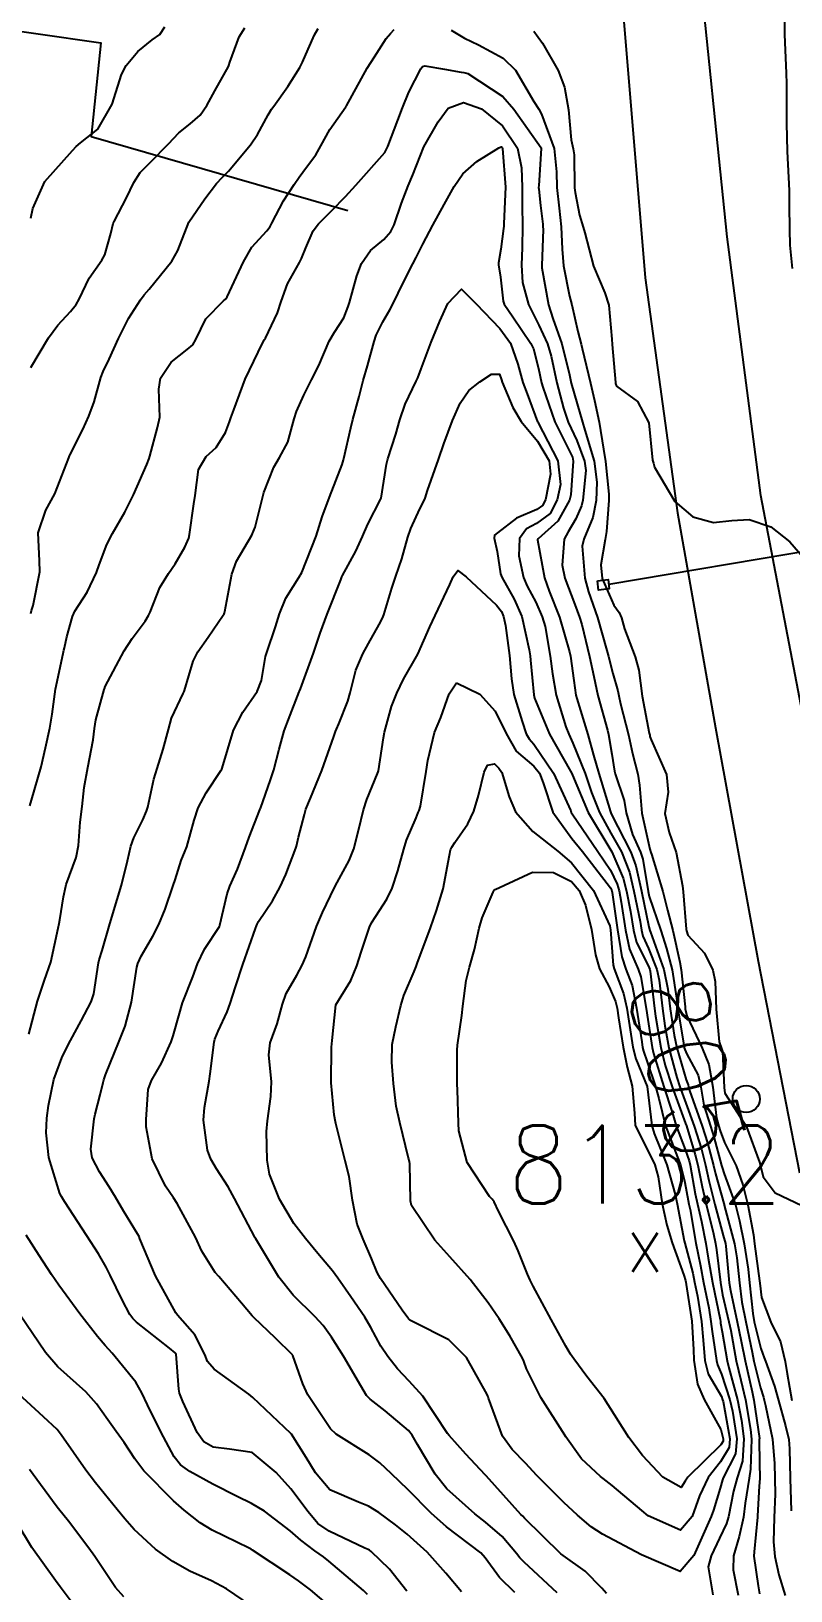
# Model space of a CAD drawing. Header units: metres. Extents: x 307586 to 320046, y 7427249 to 7434250.
# Drawn here: x 319221.8 to 319260.7, y 7428368.8 to 7428448.7 of the extents above; entities that cross this region are included whole.
import ezdxf
from ezdxf.enums import TextEntityAlignment as Align

# ---------------------------------------------------------------- set-up
doc = ezdxf.new("R2010")
doc.units = ezdxf.units.M
doc.header["$MEASUREMENT"] = 0
for name, color, linetype in [('Cotas', 45, 'Continuous'), ('Curvas de Nivel 1m', 11, 'Continuous'), ('Curvas de Nivel 5m', 15, 'Continuous'), ('Divisa', 42, 'FENCELINE2'), ('Linha Férrea', 20, 'Continuous'), ('Pontos Cotados', 45, 'Continuous'), ('Portico', 45, 'Continuous'), ('Postes', 20, 'Continuous')]:
    doc.layers.add(name, color=color, linetype=linetype)
doc.styles.add('Style-STANDARD', font='STANDARD.shx')
doc.linetypes.add('FENCELINE2', pattern='A,0.25,-0.1,[132,ltypeshp.shx,S=0.1,R=0,X=-0.1,Y=0],-0.1,1', length=1.45)

# ---------------------------------------------------------------- blocks, each defined once
blk = doc.blocks.new('ELVTXT_191')
at = {"layer": 'Pontos Cotados', "linetype": 'Continuous', "style": 'Style-STANDARD'}
for s, height, p in [('813.2', 4, (0, 4)), ('x', 3, (0, 0))]:
    blk.add_text(s, height=height, dxfattribs=at).set_placement(p, align=Align.MIDDLE_CENTER)

msp = doc.modelspace()

# ---------------------------------------------------------------- linework, layer by layer
at = {"layer": 'Curvas de Nivel 1m', "flags": 128}
for points, elevation in [([(319260.805, 7428436.58), (319260.671, 7428437.772), (319260.658, 7428438.582), (319260.647, 7428439.821), (319260.64, 7428440.583), (319260.583, 7428441.913), (319260.541, 7428442.584), (319260.498, 7428444.023), (319260.498, 7428444.584), (319260.499, 7428446.043), (319260.486, 7428446.585), (319260.415, 7428448.157), (319260.408, 7428448.586), (319260.412, 7428450.182)], 801), ([(319221.726, 7428409.047), (319221.802, 7428409.332), (319222.309, 7428411.038), (319222.528, 7428412.02), (319222.749, 7428413.032), (319222.86, 7428413.734), (319223.038, 7428415.028), (319223.433, 7428416.854), (319223.467, 7428417.022), (319223.489, 7428417.138), (319223.613, 7428417.704), (319223.905, 7428418.741), (319224.033, 7428419.016), (319224.651, 7428420.002), (319225.143, 7428421.005), (319225.273, 7428421.388), (319225.667, 7428422.431), (319225.963, 7428422.996), (319226.59, 7428424.086), (319227.04, 7428424.98), (319227.719, 7428426.53), (319227.837, 7428426.853), (319227.865, 7428426.969), (319228.27, 7428428.44), (319228.375, 7428428.964), (319228.329, 7428430.402), (319228.411, 7428430.964), (319228.965, 7428431.774), (319229.788, 7428432.428), (319230.066, 7428432.672), (319230.23, 7428432.946), (319230.74, 7428434.009), (319231.641, 7428434.932), (319231.742, 7428435.013), (319231.825, 7428435.124), (319232.662, 7428436.918), (319233.089, 7428437.676), (319233.867, 7428438.52), (319234.034, 7428438.735), (319234.116, 7428438.898), (319234.721, 7428440.055), (319235.259, 7428440.886), (319235.513, 7428441.268), (319235.902, 7428441.77), (319236.377, 7428442.406), (319236.629, 7428442.873), (319237.086, 7428443.708), (319237.909, 7428444.86), (319237.921, 7428444.882), (319237.944, 7428444.926), (319239.001, 7428446.844), (319239.375, 7428447.436), (319239.986, 7428448.377), (319240.194, 7428448.623), (319240.38, 7428448.826)], 802), ([(319221.77, 7428439.155), (319221.879, 7428439.664), (319222.494, 7428441.041), (319223.909, 7428442.632), (319224.096, 7428442.833), (319224.325, 7428443.016), (319225.201, 7428443.73), (319225.943, 7428445), (319226.425, 7428446.529), (319226.653, 7428446.993), (319227.252, 7428447.709), (319227.983, 7428448.292), (319228.385, 7428448.575), (319228.639, 7428448.97)], 799), ([(319221.778, 7428418.9), (319221.81, 7428419.047), (319221.893, 7428419.304), (319222.232, 7428421.041), (319222.222, 7428421.605), (319222.151, 7428423.043), (319222.536, 7428424.191), (319223.003, 7428425.03), (319223.722, 7428426.881), (319223.758, 7428426.984), (319223.771, 7428427.02), (319224.433, 7428428.323), (319224.741, 7428429.01), (319225.02, 7428429.748), (319225.366, 7428431.004), (319225.473, 7428431.306), (319225.782, 7428431.931), (319226.271, 7428432.993), (319226.783, 7428434.011), (319227.387, 7428434.984), (319227.575, 7428435.233), (319227.828, 7428435.521), (319229.003, 7428436.963), (319229.299, 7428437.511), (319229.873, 7428438.95), (319230.679, 7428440.148), (319231.281, 7428440.936), (319231.58, 7428441.25), (319231.899, 7428441.571), (319233.035, 7428442.913), (319233.385, 7428443.444), (319233.936, 7428444.464), (319234.098, 7428444.741), (319234.217, 7428444.897), (319234.942, 7428445.901), (319235.549, 7428446.884), (319235.691, 7428447.159), (319235.977, 7428447.83), (319236.309, 7428448.556), (319236.498, 7428448.875)], 801), ([(319243.306, 7428448.79), (319243.987, 7428448.383), (319244.705, 7428448.05), (319245.972, 7428447.361), (319246.612, 7428446.754), (319247.545, 7428445.146), (319247.794, 7428444.741), (319247.939, 7428444.486), (319248.582, 7428442.73), (319248.711, 7428441.538), (319248.726, 7428440.728), (319248.834, 7428439.672), (319248.938, 7428438.719), (319248.995, 7428437.579), (319249.061, 7428436.718), (319249.379, 7428435.163), (319249.487, 7428434.713), (319249.803, 7428433.355), (319249.968, 7428432.708), (319250.023, 7428432.476), (319250.439, 7428430.703), (319250.655, 7428429.81), (319250.892, 7428428.699), (319251.108, 7428427.32), (319251.211, 7428426.695), (319251.387, 7428425.013), (319251.388, 7428424.693), (319251.267, 7428423.106), (319251.194, 7428422.695), (319250.969, 7428421.387), (319251.049, 7428420.696), (319251.639, 7428419.324), (319251.908, 7428418.958), (319252.04, 7428418.684), (319252.192, 7428418.114), (319252.743, 7428416.673), (319252.916, 7428415.99), (319253.098, 7428414.667), (319253.455, 7428412.761), (319253.479, 7428412.661), (319253.493, 7428412.601), (319253.551, 7428412.423), (319254.34, 7428410.652), (319254.435, 7428409.739), (319254.252, 7428408.653), (319254.47, 7428407.679), (319254.837, 7428406.646), (319255.158, 7428404.951), (319255.188, 7428404.643), (319255.353, 7428402.721), (319255.369, 7428402.641), (319255.431, 7428402.42), (319256.281, 7428401.487), (319256.721, 7428400.62), (319256.831, 7428400.042), (319256.887, 7428398.618), (319257.031, 7428396.952), (319257.165, 7428396.613), (319257.205, 7428396.456), (319257.298, 7428394.611), (319257.338, 7428394.314), (319258.438, 7428392.599), (319259.108, 7428390.779), (319259.151, 7428390.591), (319259.287, 7428390.024), (319259.907, 7428389.208), (319261.273, 7428388.56)], 802), ([(319247.55, 7428448.744), (319247.984, 7428448.125), (319248.788, 7428446.728), (319249.111, 7428445.88), (319249.318, 7428444.719), (319249.464, 7428443.173), (319249.563, 7428442.715), (319249.605, 7428442.41), (319249.635, 7428440.714), (319249.655, 7428440.477), (319249.879, 7428439.317), (319250.067, 7428438.708), (319250.16, 7428438.415), (319250.598, 7428436.702), (319251.186, 7428435.34), (319251.395, 7428434.694), (319251.535, 7428432.955), (319251.555, 7428432.692), (319251.725, 7428430.738), (319251.733, 7428430.69), (319251.771, 7428430.543), (319252.861, 7428429.771), (319253.43, 7428428.665), (319253.627, 7428426.759), (319253.651, 7428426.661), (319253.667, 7428426.605), (319253.72, 7428426.398), (319254.764, 7428424.649), (319255.691, 7428423.86), (319256.743, 7428423.569), (319257.689, 7428423.662), (319258.576, 7428423.719), (319259.691, 7428423.35), (319260.656, 7428422.58), (319261.666, 7428421.412)], 801), ([(319221.672, 7428397.35), (319222.108, 7428399.039), (319222.48, 7428400.114), (319222.799, 7428401.029), (319223.178, 7428402.772), (319223.228, 7428403.023), (319223.262, 7428403.196), (319223.453, 7428404.375), (319223.559, 7428404.922), (319223.587, 7428405.019), (319224.098, 7428406.393), (319224.213, 7428407.013), (319224.299, 7428408.214), (319224.395, 7428409.011), (319224.503, 7428409.991), (319224.699, 7428411.008), (319224.966, 7428412.425), (319225.03, 7428413.005), (319225.107, 7428413.458), (319225.528, 7428415.001), (319225.54, 7428415.044), (319225.584, 7428415.152), (319226.55, 7428416.986), (319226.967, 7428417.625), (319227.626, 7428418.515), (319227.803, 7428418.795), (319227.881, 7428418.968), (319228.382, 7428420.227), (319228.823, 7428420.958), (319229.168, 7428421.445), (319229.666, 7428422.294), (319229.861, 7428422.758), (319229.904, 7428422.948), (319230.124, 7428424.518), (319230.191, 7428424.945), (319230.371, 7428426.289), (319230.76, 7428426.94), (319231.263, 7428427.402), (319231.742, 7428428.183), (319231.953, 7428428.724), (319232.026, 7428428.926), (319232.173, 7428429.339), (319232.756, 7428430.915), (319233.65, 7428432.761), (319233.729, 7428432.901), (319233.752, 7428432.942), (319233.795, 7428433.013), (319234.403, 7428434.305), (319234.604, 7428434.892), (319234.921, 7428435.801), (319235.533, 7428436.883), (319235.64, 7428437.088), (319235.854, 7428437.635), (319236.236, 7428438.506), (319236.507, 7428438.874), (319237.189, 7428439.557), (319237.887, 7428440.271), (319238.428, 7428440.852), (319239.91, 7428442.534), (319240.018, 7428442.723), (319240.061, 7428442.829), (319240.573, 7428444.184), (319240.816, 7428444.821), (319241.145, 7428445.624), (319241.758, 7428446.812), (319241.847, 7428446.928), (319241.965, 7428446.968), (319242.969, 7428446.795), (319243.825, 7428446.645), (319243.961, 7428446.632), (319244.166, 7428446.573), (319245.949, 7428445.39), (319246.526, 7428444.754), (319247.913, 7428442.771), (319247.921, 7428442.74), (319247.91, 7428442.453), (319247.795, 7428440.84), (319247.791, 7428440.741), (319247.798, 7428440.647), (319247.884, 7428439.813), (319247.998, 7428438.852), (319248.011, 7428438.729), (319248.014, 7428438.585), (319247.947, 7428436.729), (319247.95, 7428436.621), (319248.298, 7428434.725), (319248.521, 7428434.014), (319248.981, 7428432.718), (319249.366, 7428431.125), (319249.456, 7428430.713), (319249.762, 7428429.638), (319250.03, 7428428.707), (319250.154, 7428428.299), (319250.636, 7428426.701), (319250.774, 7428425.638), (319250.73, 7428424.7), (319250.57, 7428423.821), (319250.111, 7428422.706), (319250.026, 7428422.35), (319250.152, 7428420.705), (319250.34, 7428420.009), (319250.806, 7428418.698), (319251.291, 7428417.01), (319251.369, 7428416.692), (319251.594, 7428415.828), (319251.845, 7428414.946), (319251.897, 7428414.685), (319251.986, 7428414.275), (319252.396, 7428412.677), (319252.603, 7428411.734), (319252.872, 7428410.67), (319252.96, 7428410.102), (319253.083, 7428408.666), (319253.485, 7428406.824), (319253.543, 7428406.659), (319253.575, 7428406.566), (319254.158, 7428404.653), (319254.4, 7428403.7), (319254.664, 7428402.648), (319255.022, 7428401.039), (319255.09, 7428400.643), (319255.291, 7428398.744), (319255.299, 7428398.641), (319255.387, 7428398.278), (319256.177, 7428396.628), (319256.518, 7428395.786), (319256.707, 7428394.62), (319256.898, 7428393.038), (319257.015, 7428392.614), (319257.086, 7428392.389), (319257.305, 7428391.796), (319257.913, 7428390.604), (319258.253, 7428389.63), (319258.515, 7428388.598), (319258.791, 7428387.053), (319258.856, 7428386.594), (319259.111, 7428384.704), (319259.123, 7428384.591), (319259.212, 7428383.853), (319259.687, 7428382.583), (319260.18, 7428381.573), (319260.426, 7428380.571), (319260.525, 7428379.928), (319260.77, 7428378.566)], 803), ([(319241.033, 7428368.8), (319240.155, 7428369.924), (319239.205, 7428370.828), (319239.119, 7428370.894), (319239.054, 7428370.931), (319238.892, 7428370.995), (319237.063, 7428371.869), (319236.482, 7428372.274), (319235.99, 7428372.866), (319235.09, 7428374.04), (319234.334, 7428374.888), (319233.113, 7428375.901), (319231.95, 7428376.076), (319231.115, 7428376.178), (319230.639, 7428376.448), (319230.286, 7428376.933), (319229.566, 7428378.525), (319229.39, 7428378.946), (319229.35, 7428379.142), (319229.211, 7428380.949), (319229.203, 7428380.979), (319229.173, 7428381.008), (319228.873, 7428381.256), (319227.189, 7428382.591), (319226.992, 7428382.774), (319226.847, 7428382.975), (319226.458, 7428383.727), (319225.843, 7428384.991), (319225.633, 7428385.4), (319225.234, 7428386.093), (319224.648, 7428387.006), (319223.504, 7428388.774), (319223.35, 7428389.019), (319223.265, 7428389.184), (319222.688, 7428391.029), (319222.564, 7428392.289), (319222.599, 7428393.031), (319222.669, 7428393.683), (319222.944, 7428395.026), (319223.354, 7428396.133), (319223.648, 7428396.729), (319223.797, 7428397.016), (319224.356, 7428398.033), (319224.869, 7428399.005), (319224.996, 7428399.405), (319225.233, 7428401.002), (319225.265, 7428401.151), (319225.419, 7428401.626), (319225.828, 7428402.994), (319226.194, 7428404.246), (319226.419, 7428404.986), (319226.728, 7428406.234), (319226.904, 7428406.979), (319227.056, 7428407.41), (319227.503, 7428408.326), (319227.704, 7428408.774), (319227.761, 7428408.968), (319228.081, 7428410.411), (319228.237, 7428410.963), (319228.559, 7428411.944), (319228.831, 7428412.957), (319228.987, 7428413.53), (319229.581, 7428414.809), (319229.632, 7428414.9), (319229.653, 7428414.949), (319230.091, 7428416.453), (319230.33, 7428416.943), (319230.856, 7428417.696), (319231.631, 7428418.814), (319231.675, 7428418.887), (319231.691, 7428418.929), (319231.717, 7428419.012), (319232.063, 7428420.924), (319232.317, 7428421.578), (319233.088, 7428422.909), (319233.266, 7428423.319), (319233.651, 7428424.901), (319233.705, 7428425.105), (319234.217, 7428426.396), (319234.512, 7428426.892), (319234.938, 7428427.685), (319235.264, 7428428.885), (319235.38, 7428429.261), (319235.765, 7428430.091), (319236.158, 7428430.874), (319236.526, 7428431.615), (319237.055, 7428432.861), (319237.337, 7428433.32), (319237.811, 7428434.057), (319238.037, 7428434.631), (319238.096, 7428434.847), (319238.468, 7428436.212), (319238.718, 7428436.841), (319239.183, 7428437.51), (319239.862, 7428438.073), (319240.223, 7428438.472), (319240.39, 7428438.825), (319240.767, 7428439.938), (319241.108, 7428440.818), (319241.337, 7428441.377), (319241.913, 7428442.81), (319242.637, 7428444.095), (319243.157, 7428444.792), (319243.946, 7428445.089), (319244.87, 7428444.771), (319245.93, 7428443.895), (319246.699, 7428442.752), (319246.916, 7428441.736), (319246.94, 7428440.75), (319246.95, 7428439.816), (319246.968, 7428438.744), (319246.946, 7428437.655), (319246.906, 7428436.744), (319246.962, 7428435.871), (319247.269, 7428434.738), (319247.807, 7428433.679), (319248.25, 7428432.725), (319248.425, 7428432.085), (319248.716, 7428430.721), (319249.057, 7428429.42), (319249.308, 7428428.714), (319249.739, 7428427.771), (319250.14, 7428426.706), (319250.2, 7428426.223), (319250.046, 7428424.707), (319249.982, 7428424.424), (319249.689, 7428423.756), (319249.301, 7428423.091), (319249.105, 7428422.716), (319248.993, 7428421.383), (319249.138, 7428420.715), (319249.639, 7428419.367), (319249.884, 7428418.707), (319249.996, 7428418.338), (319250.399, 7428416.702), (319250.621, 7428415.671), (319250.831, 7428414.698), (319251.319, 7428412.93), (319251.377, 7428412.692), (319251.543, 7428411.689), (319251.675, 7428410.828), (319251.716, 7428410.687), (319252.164, 7428409.325), (319252.282, 7428408.678), (319252.592, 7428407.578), (319253.016, 7428406.667), (319253.128, 7428406.314), (319253.401, 7428404.661), (319253.459, 7428404.394), (319254.051, 7428402.654), (319254.333, 7428401.741), (319254.625, 7428400.648), (319254.85, 7428399.194), (319254.916, 7428398.645), (319255.221, 7428396.786), (319255.251, 7428396.641), (319255.36, 7428396.353), (319255.955, 7428395.237), (319256.092, 7428394.629), (319256.25, 7428393.705), (319256.594, 7428392.621), (319256.765, 7428392.075), (319257.159, 7428390.612), (319257.186, 7428390.506), (319257.289, 7428390.188), (319257.873, 7428388.604), (319258.084, 7428387.778), (319258.327, 7428386.599), (319258.531, 7428385.296), (319258.597, 7428384.596), (319258.76, 7428383.034), (319258.833, 7428382.594), (319259.179, 7428381.229), (319259.344, 7428380.756), (319259.42, 7428380.586), (319259.881, 7428379.3), (319260.075, 7428378.576), (319260.434, 7428377.27), (319260.602, 7428376.568), (319260.64, 7428376.089), (319260.671, 7428374.566), (319260.729, 7428372.915)], 804), ([(319246.567, 7428368.737), (319245.782, 7428369.491), (319245.05, 7428370.507), (319244.821, 7428370.762), (319243.066, 7428372.088), (319242.286, 7428372.788), (319241.091, 7428374.015), (319240.258, 7428374.813), (319239.653, 7428375.367), (319239.112, 7428375.788), (319237.414, 7428376.847), (319237.127, 7428377.118), (319235.969, 7428378.868), (319235.707, 7428379.42), (319235.2, 7428380.88), (319235.188, 7428380.895), (319235.173, 7428380.915), (319234.307, 7428381.764), (319233.192, 7428382.821), (319233.109, 7428382.901), (319232.558, 7428383.551), (319231.403, 7428384.918), (319231.225, 7428385.129), (319230.531, 7428386.226), (319230.203, 7428386.936), (319229.269, 7428388.661), (319229.083, 7428388.952), (319228.68, 7428389.554), (319227.996, 7428390.963), (319227.689, 7428392.586), (319227.682, 7428392.966), (319227.791, 7428394.51), (319227.949, 7428394.964), (319228.462, 7428395.849), (319228.958, 7428396.954), (319229.063, 7428397.257), (319229.385, 7428398.401), (319229.503, 7428398.837), (319229.536, 7428398.949), (319230.068, 7428400.281), (319230.317, 7428400.941), (319230.664, 7428401.694), (319231.432, 7428402.859), (319231.461, 7428402.93), (319231.84, 7428404.541), (319231.972, 7428404.922), (319232.357, 7428405.802), (319232.776, 7428406.911), (319232.959, 7428407.44), (319233.512, 7428408.832), (319233.53, 7428408.883), (319233.537, 7428408.9), (319234.053, 7428410.369), (319234.222, 7428410.893), (319234.491, 7428411.943), (319234.751, 7428412.888), (319234.973, 7428413.475), (319235.519, 7428414.881), (319235.535, 7428414.929), (319235.585, 7428415.048), (319236.26, 7428416.87), (319236.597, 7428417.887), (319236.955, 7428418.86), (319237.651, 7428420.634), (319237.713, 7428420.788), (319237.74, 7428420.849), (319238.419, 7428422.089), (319238.764, 7428422.839), (319239.047, 7428423.472), (319239.702, 7428424.775), (319239.718, 7428424.815), (319239.999, 7428426.549), (319240.069, 7428426.827), (319240.472, 7428428.093), (319240.685, 7428428.821), (319240.958, 7428429.621), (319241.523, 7428430.813), (319241.605, 7428430.982), (319241.779, 7428431.439), (319242.287, 7428432.803), (319242.724, 7428433.882), (319243.138, 7428434.79), (319243.83, 7428435.515), (319244.597, 7428434.772), (319245.804, 7428433.507), (319246.343, 7428432.752), (319246.716, 7428431.68), (319246.986, 7428430.742), (319247.194, 7428430.165), (319247.739, 7428428.73), (319247.753, 7428428.707), (319248.774, 7428426.719), (319248.913, 7428425.516), (319248.745, 7428424.72), (319248.385, 7428424.03), (319247.685, 7428423.509), (319247.173, 7428423.245), (319246.808, 7428422.743), (319246.776, 7428421.855), (319247.022, 7428420.739), (319247.209, 7428420.297), (319247.64, 7428419.484), (319247.974, 7428418.727), (319248.12, 7428418.231), (319248.38, 7428416.722), (319248.498, 7428415.817), (319248.693, 7428414.719), (319249.178, 7428413.094), (319249.342, 7428412.712), (319249.548, 7428412.261), (319250.178, 7428410.704), (319250.494, 7428409.73), (319250.913, 7428408.696), (319251.497, 7428407.643), (319252.027, 7428406.682), (319252.441, 7428405.643), (319252.675, 7428404.672), (319252.984, 7428403.122), (319253.06, 7428402.666), (319253.133, 7428402.367), (319253.424, 7428401.725), (319253.846, 7428400.656), (319253.959, 7428400.103), (319254.129, 7428398.653), (319254.254, 7428397.777), (319254.465, 7428396.649), (319254.869, 7428395.124), (319255.028, 7428394.643), (319255.331, 7428393.814), (319255.761, 7428392.633), (319256.132, 7428391.458), (319256.341, 7428390.624), (319256.514, 7428389.85), (319256.825, 7428388.617), (319257.249, 7428387.028), (319257.357, 7428386.609), (319257.379, 7428386.472), (319257.554, 7428384.607), (319257.615, 7428384.208), (319257.969, 7428382.602), (319258.175, 7428381.608), (319258.373, 7428380.598), (319258.732, 7428379.019), (319258.819, 7428378.593), (319259.098, 7428376.616), (319259.097, 7428376.59), (319259.11, 7428375.341), (319259.12, 7428374.607), (319259.121, 7428374.59), (319259.12, 7428374.572), (319259.097, 7428374.173), (319259.005, 7428372.659), (319259.003, 7428372.591), (319258.828, 7428370.82), (319258.824, 7428370.592), (319259.038, 7428369.066), (319259.113, 7428368.668)], 806), ([(319248.74, 7428368.713), (319247.048, 7428370.287), (319246.83, 7428370.513), (319246.651, 7428370.736), (319245.923, 7428371.608), (319245.069, 7428372.336), (319244.515, 7428372.766), (319243.092, 7428374.043), (319242.485, 7428374.786), (319241.591, 7428376.322), (319241.317, 7428376.798), (319241.126, 7428377.032), (319239.923, 7428378.037), (319239.15, 7428378.644), (319238.975, 7428378.832), (319238.679, 7428379.314), (319237.784, 7428380.844), (319237.183, 7428381.819), (319236.753, 7428382.421), (319236.333, 7428382.863), (319235.209, 7428383.97), (319234.479, 7428384.887), (319233.292, 7428386.849), (319233.266, 7428386.9), (319233.243, 7428386.937), (319232.199, 7428388.916), (319231.882, 7428389.524), (319231.288, 7428390.449), (319230.992, 7428390.933), (319230.825, 7428391.407), (319230.621, 7428392.937), (319230.671, 7428393.589), (319230.91, 7428394.934), (319230.966, 7428395.315), (319231.165, 7428396.932), (319231.202, 7428397.095), (319231.372, 7428397.505), (319231.824, 7428398.485), (319231.993, 7428398.921), (319232.262, 7428399.777), (319232.641, 7428400.912), (319233.283, 7428402.754), (319233.333, 7428402.901), (319233.362, 7428402.973), (319233.436, 7428403.114), (319234.162, 7428404.184), (319234.551, 7428404.889), (319234.834, 7428405.521), (319235.355, 7428406.881), (319235.384, 7428406.982), (319235.491, 7428407.445), (319235.788, 7428408.597), (319235.868, 7428408.875), (319236.093, 7428409.446), (319236.678, 7428410.863), (319237.303, 7428412.606), (319237.388, 7428412.852), (319237.435, 7428412.971), (319237.559, 7428413.253), (319238.01, 7428414.412), (319238.135, 7428414.844), (319238.432, 7428416.004), (319238.779, 7428416.838), (319239.076, 7428417.37), (319239.626, 7428418.345), (319239.796, 7428418.663), (319239.863, 7428418.828), (319240.266, 7428420.205), (319240.476, 7428420.822), (319240.785, 7428421.696), (319241.093, 7428422.816), (319241.242, 7428423.252), (319241.695, 7428424.258), (319241.889, 7428424.618), (319241.973, 7428424.806), (319242.099, 7428425.197), (319242.653, 7428426.796), (319242.927, 7428427.6), (319243.379, 7428428.786), (319243.762, 7428429.68), (319244.215, 7428430.329), (319244.771, 7428430.77), (319245.376, 7428431.165), (319245.777, 7428431.16), (319245.891, 7428430.876), (319245.924, 7428430.758), (319246.462, 7428429.451), (319246.89, 7428428.743), (319247.738, 7428427.729), (319248.327, 7428426.724), (319248.397, 7428426.042), (319248.144, 7428424.726), (319247.996, 7428424.429), (319247.695, 7428424.229), (319246.65, 7428423.784), (319245.677, 7428423.043), (319245.527, 7428422.91), (319245.515, 7428422.762), (319245.666, 7428422.073), (319245.835, 7428420.937), (319245.896, 7428420.756), (319246.538, 7428419.643), (319246.924, 7428418.741), (319247.308, 7428417.034), (319247.35, 7428416.734), (319247.37, 7428416.503), (319247.541, 7428414.731), (319247.58, 7428414.559), (319248.355, 7428412.722), (319249.43, 7428410.815), (319249.493, 7428410.71), (319249.532, 7428410.624), (319250.33, 7428408.702), (319251.484, 7428406.776), (319251.535, 7428406.689), (319252.12, 7428405.331), (319252.295, 7428404.678), (319252.497, 7428403.624), (319252.65, 7428402.672), (319252.8, 7428402.043), (319253.415, 7428400.82), (319253.485, 7428400.659), (319253.503, 7428400.569), (319253.726, 7428398.657), (319253.776, 7428398.267), (319254.044, 7428396.653), (319254.268, 7428395.737), (319254.627, 7428394.647), (319255.315, 7428392.771), (319255.362, 7428392.639), (319255.817, 7428391.151), (319255.944, 7428390.63), (319256.167, 7428389.512), (319256.38, 7428388.623), (319256.754, 7428387.114), (319256.858, 7428386.616), (319256.909, 7428386.284), (319257.102, 7428384.612), (319257.214, 7428383.991), (319257.542, 7428382.607), (319257.631, 7428382.163), (319257.912, 7428380.603), (319258.144, 7428379.619), (319258.388, 7428378.598), (319258.649, 7428377.076), (319258.696, 7428376.594), (319258.647, 7428375.055), (319258.577, 7428374.595), (319258.373, 7428373.308), (319258.28, 7428372.598), (319258.065, 7428371.598), (319257.777, 7428370.603), (319257.75, 7428369.899), (319258.015, 7428368.6)], 807), ([(319251.267, 7428368.678), (319251.036, 7428368.958), (319250.172, 7428369.821), (319249.052, 7428370.619), (319248.935, 7428370.711), (319247.071, 7428372.538), (319246.975, 7428372.634), (319246.879, 7428372.733), (319245.102, 7428374.701), (319245.048, 7428374.761), (319244.068, 7428375.816), (319243.201, 7428376.779), (319243.124, 7428376.881), (319241.858, 7428378.793), (319241.16, 7428379.553), (319240.556, 7428380.198), (319240.066, 7428380.817), (319239.71, 7428381.354), (319239.188, 7428382.307), (319238.883, 7428382.833), (319238.17, 7428383.879), (319237.499, 7428384.847), (319237.227, 7428385.218), (319236.477, 7428386.103), (319235.839, 7428386.871), (319235.254, 7428387.644), (319234.513, 7428388.888), (319234.005, 7428390.173), (319233.874, 7428390.894), (319233.855, 7428392.347), (319233.9, 7428392.894), (319234.077, 7428394.147), (319234.095, 7428394.892), (319233.96, 7428396.291), (319234.029, 7428396.893), (319234.396, 7428397.871), (319234.67, 7428398.887), (319234.852, 7428399.432), (319235.408, 7428400.373), (319235.681, 7428400.876), (319235.854, 7428401.31), (319236.416, 7428402.865), (319236.72, 7428403.584), (319237.329, 7428404.852), (319237.466, 7428405.11), (319238.078, 7428406.243), (319238.318, 7428406.842), (319238.559, 7428407.777), (319238.81, 7428408.837), (319238.98, 7428409.373), (319239.532, 7428410.694), (319239.569, 7428410.793), (319239.579, 7428410.83), (319239.845, 7428412.532), (319239.899, 7428412.827), (319240.254, 7428414.142), (319240.519, 7428414.821), (319240.87, 7428415.537), (319241.603, 7428416.81), (319242.216, 7428418.21), (319242.486, 7428418.797), (319243.243, 7428420.38), (319243.414, 7428420.784), (319243.656, 7428421.113), (319244.076, 7428420.776), (319245.639, 7428419.32), (319245.886, 7428419.006), (319245.995, 7428418.755), (319246.098, 7428418.28), (319246.291, 7428416.75), (319246.399, 7428415.556), (319246.527, 7428414.746), (319246.942, 7428413.359), (319247.159, 7428412.736), (319247.303, 7428412.486), (319247.548, 7428412.2), (319248.547, 7428410.72), (319249.431, 7428408.794), (319249.465, 7428408.71), (319249.512, 7428408.636), (319250.827, 7428406.697), (319251.473, 7428405.742), (319251.819, 7428405.037), (319251.914, 7428404.683), (319252.019, 7428404.116), (319252.239, 7428402.678), (319252.441, 7428401.693), (319252.889, 7428400.668), (319253.029, 7428400.286), (319253.305, 7428398.661), (319253.385, 7428398.099), (319253.599, 7428396.658), (319253.668, 7428396.349), (319254.212, 7428394.651), (319254.63, 7428393.34), (319254.844, 7428392.645), (319255.301, 7428391.434), (319255.505, 7428390.847), (319255.552, 7428390.636), (319255.814, 7428389.168), (319255.936, 7428388.63), (319256.137, 7428387.75), (319256.353, 7428386.623), (319256.484, 7428385.87), (319256.694, 7428384.618), (319257.088, 7428382.718), (319257.105, 7428382.611), (319257.116, 7428382.535), (319257.188, 7428382.082), (319257.442, 7428380.607), (319257.53, 7428380.246), (319257.978, 7428378.602), (319258.191, 7428377.546), (319258.31, 7428376.598), (319258.241, 7428375.469), (319257.97, 7428374.601), (319257.774, 7428373.922), (319257.517, 7428372.606), (319257.415, 7428372.261), (319257.062, 7428371.515), (319256.623, 7428370.616), (319256.469, 7428370.041), (319256.715, 7428368.615)], 808), ([(319239.03, 7428368.628), (319238.822, 7428368.832), (319237.048, 7428370.334), (319236.761, 7428370.565), (319236.322, 7428370.861), (319235.599, 7428371.413), (319235.063, 7428371.895), (319233.747, 7428372.893), (319233.079, 7428373.291), (319232.337, 7428373.655), (319231.093, 7428374.288), (319229.911, 7428374.938), (319229.435, 7428375.274), (319229.11, 7428375.677), (319228.434, 7428376.957), (319227.755, 7428378.346), (319227.458, 7428378.967), (319227.151, 7428379.502), (319225.94, 7428380.988), (319225.575, 7428381.392), (319225.181, 7428381.847), (319224.28, 7428383.009), (319223.215, 7428384.479), (319222.838, 7428385.024), (319222.196, 7428385.994), (319221.533, 7428387.046)], 803), ([(319237.021, 7428368.077), (319236.097, 7428368.864), (319235.492, 7428369.328), (319235.041, 7428369.64), (319233.131, 7428370.899), (319233.053, 7428370.944), (319232.959, 7428370.995), (319231.063, 7428371.927), (319230.44, 7428372.303), (319229.633, 7428372.942), (319229.08, 7428373.42), (319227.568, 7428374.965), (319227.109, 7428375.576), (319226.556, 7428376.417), (319226.147, 7428376.985), (319225.719, 7428377.582), (319225.137, 7428378.405), (319224.592, 7428379.006), (319223.162, 7428380.297), (319222.519, 7428381.027), (319221.192, 7428382.995)], 802), ([(319233.021, 7428368.074), (319231.803, 7428368.912), (319231.037, 7428369.322), (319229.922, 7428369.822), (319229.043, 7428370.322), (319228.168, 7428370.959), (319227.063, 7428371.956), (319226.592, 7428372.501), (319226.204, 7428372.983), (319225.093, 7428374.343), (319224.589, 7428375.005), (319223.322, 7428376.817), (319223.178, 7428377.019), (319223.124, 7428377.081), (319222.428, 7428377.729), (319221.142, 7428378.918)], 801), ([(319224.089, 7428367.933), (319223.274, 7428369.017), (319223.028, 7428369.349), (319221.832, 7428371.032), (319221.065, 7428372.286)], 799)]:
    msp.add_lwpolyline(points, dxfattribs=dict(at, elevation=elevation))
for points, elevation in [([(319243.589, 7428415.353), (319244.783, 7428414.768), (319245.57, 7428413.903), (319246.129, 7428412.751), (319246.644, 7428411.844), (319247.536, 7428411.085), (319247.838, 7428410.727), (319248.028, 7428410.225), (319248.52, 7428408.72), (319249.493, 7428407.369), (319250.034, 7428406.704), (319251.465, 7428404.849), (319251.52, 7428404.745), (319251.534, 7428404.689), (319251.551, 7428404.599), (319251.829, 7428402.684), (319252.048, 7428401.309), (319252.262, 7428400.677), (319252.574, 7428399.842), (319252.812, 7428398.669), (319253.074, 7428396.957), (319253.116, 7428396.664), (319253.166, 7428396.468), (319253.356, 7428395.923), (319253.782, 7428394.656), (319253.949, 7428394.039), (319254.285, 7428392.65), (319254.9, 7428391.041), (319255.06, 7428390.642), (319255.284, 7428389.737), (319255.452, 7428388.815), (319255.491, 7428388.637), (319255.551, 7428388.353), (319255.848, 7428386.631), (319256.078, 7428385.474), (319256.237, 7428384.625), (319256.503, 7428383.32), (319256.62, 7428382.619), (319256.678, 7428382.108), (319256.902, 7428380.614), (319256.962, 7428380.404), (319257.166, 7428379.919), (319257.594, 7428378.606), (319257.723, 7428378.026), (319257.944, 7428376.602), (319257.878, 7428375.84), (319257.25, 7428374.609), (319257.202, 7428374.508), (319257.095, 7428374.076), (319256.747, 7428372.946), (319256.628, 7428372.617), (319256.292, 7428371.848), (319255.74, 7428370.63), (319255.044, 7428369.798), (319253.053, 7428370.66), (319251.063, 7428371.724), (319250.483, 7428372.104), (319249.789, 7428372.699), (319249.082, 7428373.348), (319247.691, 7428374.724), (319247.109, 7428375.35), (319246.438, 7428376.062), (319245.93, 7428376.748), (319245.226, 7428378.685), (319245.204, 7428378.759), (319245.189, 7428378.796), (319245.154, 7428378.885), (319244.089, 7428380.771), (319243.182, 7428381.684), (319241.399, 7428382.59), (319241.192, 7428382.688), (319241.137, 7428382.745), (319241.096, 7428382.801), (319240.798, 7428383.207), (319239.68, 7428384.823), (319239.522, 7428385.122), (319239.233, 7428385.85), (319238.808, 7428386.834), (319238.49, 7428387.603), (319238.247, 7428388.84), (319238.082, 7428390.045), (319237.875, 7428390.844), (319237.403, 7428392.758), (319237.383, 7428392.849), (319237.318, 7428393.217), (319237.161, 7428394.853), (319237.178, 7428396.67), (319237.191, 7428396.853), (319237.206, 7428397.012), (319237.393, 7428398.85), (319238.161, 7428400.087), (319238.475, 7428400.839), (319238.704, 7428401.553), (319239.121, 7428402.833), (319239.22, 7428403.048), (319239.441, 7428403.386), (319240.016, 7428404.262), (319240.282, 7428404.822), (319240.583, 7428405.708), (319240.888, 7428406.816), (319241.026, 7428407.278), (319241.507, 7428408.437), (319241.622, 7428408.697), (319241.668, 7428408.808), (319241.731, 7428409.023), (319242.022, 7428410.803), (319242.113, 7428411.376), (319242.454, 7428412.796), (319242.777, 7428413.58), (319243.204, 7428414.786)], 809), ([(319247.472, 7428405.641), (319248.556, 7428405.635), (319249.468, 7428405.172), (319249.871, 7428404.706), (319250.193, 7428403.961), (319250.503, 7428402.699), (319250.71, 7428401.407), (319250.916, 7428400.695), (319251.404, 7428399.768), (319251.732, 7428399.02), (319251.814, 7428398.684), (319251.89, 7428398.177), (319252.116, 7428396.679), (319252.333, 7428395.656), (319252.59, 7428394.671), (319252.696, 7428393.296), (319252.729, 7428392.666), (319253.302, 7428391.559), (319253.743, 7428390.655), (319253.915, 7428390.025), (319254.121, 7428388.652), (319254.353, 7428387.553), (319254.639, 7428386.646), (319255.226, 7428384.994), (319255.307, 7428384.722), (319255.324, 7428384.638), (319255.351, 7428384.508), (319255.647, 7428382.633), (319255.728, 7428381.181), (319255.748, 7428380.631), (319255.934, 7428379.402), (319256.269, 7428378.623), (319257.13, 7428377.076), (319257.252, 7428376.609), (319257.245, 7428376.486), (319257.12, 7428376.29), (319255.429, 7428374.635), (319255.3, 7428374.437), (319255.095, 7428374.115), (319254.155, 7428374.649), (319253.114, 7428375.756), (319252.414, 7428376.667), (319251.153, 7428378.68), (319250.264, 7428379.794), (319249.594, 7428380.704), (319249.42, 7428380.951), (319249.179, 7428381.35), (319248.43, 7428382.718), (319247.508, 7428384.437), (319247.362, 7428384.729), (319247.226, 7428385.045), (319246.741, 7428386.24), (319246.515, 7428386.741), (319245.737, 7428388.281), (319245.503, 7428388.757), (319245.402, 7428388.886), (319245.275, 7428389.016), (319244.131, 7428390.772), (319243.696, 7428392.389), (319243.681, 7428392.776), (319243.626, 7428394.489), (319243.619, 7428394.777), (319243.613, 7428396.525), (319243.63, 7428396.777), (319243.854, 7428398.308), (319243.913, 7428398.775), (319244.079, 7428400.1), (319244.243, 7428400.772), (319244.511, 7428401.68), (319244.742, 7428402.767), (319244.897, 7428403.309), (319245.461, 7428404.618), (319245.505, 7428404.717), (319245.555, 7428404.759)], 811)]:
    msp.add_lwpolyline(points, close=True, dxfattribs=dict(at, elevation=elevation))
at = {"layer": 'Curvas de Nivel 5m', "flags": 128}
for points, elevation in [([(319221.778, 7428431.51), (319222.685, 7428433.037), (319223.156, 7428433.676), (319223.813, 7428434.374), (319224.099, 7428434.737), (319224.247, 7428435.016), (319224.763, 7428436.081), (319225.412, 7428437.004), (319225.566, 7428437.284), (319225.863, 7428438.37), (319225.99, 7428438.88), (319226.038, 7428438.998), (319226.682, 7428440.195), (319227.055, 7428440.988), (319227.378, 7428441.506), (319227.903, 7428442.033), (319228.828, 7428442.966), (319229.349, 7428443.531), (319229.929, 7428443.995), (319230.442, 7428444.438), (319230.793, 7428444.941), (319231.205, 7428445.683), (319231.892, 7428446.931), (319231.91, 7428446.984), (319231.966, 7428447.16), (319232.448, 7428448.461), (319232.745, 7428448.919)], 800), ([(319243.835, 7428368.772), (319243.042, 7428369.722), (319242.078, 7428370.79), (319241.062, 7428371.719), (319240.457, 7428372.199), (319239.605, 7428372.822), (319239.078, 7428373.149), (319238.562, 7428373.354), (319237.09, 7428373.999), (319236.351, 7428374.861), (319235.884, 7428375.642), (319235.123, 7428376.849), (319235.095, 7428376.88), (319233.15, 7428378.727), (319232.939, 7428378.902), (319231.166, 7428380.18), (319230.82, 7428380.576), (319230.679, 7428380.927), (319230.178, 7428381.93), (319229.281, 7428382.949), (319229.195, 7428383.056), (319228.158, 7428384.961), (319227.363, 7428386.848), (319227.317, 7428386.969), (319227.245, 7428387.103), (319226.539, 7428388.258), (319226.109, 7428388.987), (319225.794, 7428389.515), (319225.282, 7428390.282), (319224.909, 7428391.004), (319224.846, 7428391.456), (319225.023, 7428393.003), (319225.069, 7428393.25), (319225.331, 7428394.238), (319225.477, 7428394.861), (319225.517, 7428394.997), (319225.6, 7428395.251), (319226.293, 7428396.986), (319226.602, 7428397.754), (319226.931, 7428398.977), (319227.207, 7428400.769), (319227.254, 7428400.972), (319227.417, 7428401.348), (319228.027, 7428402.364), (319228.331, 7428402.961), (319228.661, 7428403.742), (319229.069, 7428404.954), (319229.159, 7428405.26), (319229.476, 7428406.241), (319229.683, 7428406.746), (319229.763, 7428406.947), (319230.143, 7428408.304), (319230.353, 7428408.942), (319230.749, 7428409.709), (319231.532, 7428410.877), (319231.559, 7428410.93), (319231.573, 7428410.969), (319232.158, 7428412.921), (319232.63, 7428413.851), (319233.367, 7428414.903), (319233.589, 7428415.474), (319233.804, 7428416.695), (319233.859, 7428416.897), (319234.305, 7428418.211), (319234.513, 7428418.891), (319234.841, 7428419.688), (319235.584, 7428420.881), (319235.611, 7428420.923), (319235.654, 7428421.004), (319236.386, 7428422.869), (319236.705, 7428423.847), (319237.067, 7428424.86), (319237.72, 7428426.544), (319237.796, 7428426.775), (319237.815, 7428426.849), (319238.17, 7428428.422), (319238.274, 7428428.845), (319238.587, 7428430.02), (319238.804, 7428430.84), (319239.025, 7428431.593), (319239.362, 7428432.834), (319239.468, 7428433.163), (319239.808, 7428433.848), (319240.174, 7428434.47), (319240.362, 7428434.825), (319240.839, 7428435.814), (319241.34, 7428436.815), (319241.513, 7428437.148), (319241.858, 7428437.827), (319242.192, 7428438.481), (319242.363, 7428438.803), (319242.943, 7428439.854), (319243.465, 7428440.786), (319243.899, 7428441.437), (319244.619, 7428442.059), (319245.743, 7428442.762), (319245.865, 7428442.809), (319245.913, 7428442.78), (319245.929, 7428442.76), (319245.934, 7428442.739), (319246.094, 7428440.758), (319246.004, 7428438.889), (319245.999, 7428438.758), (319245.994, 7428438.635), (319245.855, 7428437.576), (319245.73, 7428436.876), (319245.737, 7428436.761), (319245.837, 7428436.136), (319245.974, 7428434.907), (319246.026, 7428434.757), (319246.464, 7428434.099), (319247.396, 7428432.736), (319247.524, 7428432.468), (319247.78, 7428431.452), (319247.945, 7428430.728), (319248.007, 7428430.492), (319248.622, 7428428.721), (319249.522, 7428426.916), (319249.567, 7428426.712), (319249.435, 7428424.983), (319249.372, 7428424.713), (319248.777, 7428423.629), (319247.759, 7428422.729), (319247.727, 7428422.674), (319248.089, 7428420.726), (319248.327, 7428420.042), (319248.863, 7428418.718), (319249.378, 7428416.941), (319249.425, 7428416.712), (319249.59, 7428415.46), (319249.704, 7428414.709), (319249.745, 7428414.544), (319250.302, 7428412.703), (319250.596, 7428411.646), (319250.882, 7428410.697), (319251.467, 7428408.736), (319251.484, 7428408.69), (319251.512, 7428408.639), (319252.518, 7428406.674), (319252.776, 7428405.97), (319253.053, 7428404.666), (319253.436, 7428402.847), (319253.485, 7428402.659), (319253.518, 7428402.574), (319254.209, 7428400.652), (319254.404, 7428399.649), (319254.524, 7428398.649), (319254.732, 7428397.287), (319254.864, 7428396.645), (319255.347, 7428395.01), (319255.45, 7428394.744), (319255.471, 7428394.638), (319255.517, 7428394.461), (319256.17, 7428392.627), (319256.448, 7428391.767), (319256.745, 7428390.618), (319256.853, 7428390.181), (319257.273, 7428388.665), (319257.29, 7428388.61), (319257.298, 7428388.584), (319257.829, 7428386.604), (319257.953, 7428385.886), (319258.076, 7428384.601), (319258.206, 7428383.602), (319258.399, 7428382.598), (319258.73, 7428381.041), (319258.824, 7428380.593), (319259.159, 7428379.221), (319259.307, 7428378.74), (319259.348, 7428378.587), (319259.416, 7428378.319), (319259.775, 7428376.58), (319259.876, 7428375.344), (319259.896, 7428374.578), (319259.902, 7428373.766), (319259.852, 7428372.578), (319259.817, 7428371.335), (319259.897, 7428370.577), (319260.105, 7428369.635), (319260.426, 7428368.569)], 805), ([(319226.542, 7428368.501), (319226.117, 7428368.984), (319225.046, 7428370.572), (319224.751, 7428371.003), (319223.7, 7428372.38), (319223.193, 7428373.019), (319223.075, 7428373.173), (319221.707, 7428375.034)], 800)]:
    msp.add_lwpolyline(points, dxfattribs=dict(at, elevation=elevation))
at = {"layer": 'Curvas de Nivel 5m', "elevation": 810, "flags": 128}
msp.add_lwpolyline([(319245.758, 7428410.98), (319245.906, 7428410.754), (319246.281, 7428409.509), (319246.602, 7428408.744), (319247.498, 7428407.729), (319248.78, 7428406.717), (319249.477, 7428406.131), (319250.606, 7428404.699), (319251.436, 7428402.888), (319251.465, 7428402.69), (319251.611, 7428400.884), (319251.66, 7428400.686), (319252.143, 7428399.422), (319252.311, 7428398.676), (319252.483, 7428397.567), (319252.616, 7428396.671), (319252.763, 7428396.074), (319253.343, 7428394.667), (319253.586, 7428392.657), (319253.706, 7428392.259), (319254.359, 7428390.649), (319254.793, 7428389.13), (319254.893, 7428388.644), (319255.245, 7428386.76), (319255.275, 7428386.64), (319255.683, 7428385.089), (319255.779, 7428384.632), (319255.922, 7428383.92), (319256.132, 7428382.626), (319256.216, 7428381.658), (319256.31, 7428380.623), (319256.483, 7428379.937), (319257.155, 7428378.77), (319257.218, 7428378.609), (319257.239, 7428378.522), (319257.591, 7428376.605), (319257.56, 7428376.164), (319257.111, 7428375.429), (319256.475, 7428374.619), (319256.027, 7428373.688), (319255.656, 7428372.631), (319255.066, 7428371.922), (319253.395, 7428372.657), (319253.077, 7428372.934), (319251.552, 7428374.219), (319251.101, 7428374.578), (319250.963, 7428374.682), (319249.991, 7428375.576), (319249.181, 7428376.709), (319249.124, 7428376.798), (319247.9, 7428378.723), (319247.168, 7428380.2), (319247.024, 7428380.585), (319246.96, 7428380.733), (319246.318, 7428381.877), (319245.768, 7428382.751), (319245.205, 7428383.581), (319244.288, 7428384.769), (319243.234, 7428385.934), (319242.469, 7428386.788), (319241.269, 7428388.556), (319241.222, 7428388.801), (319241.183, 7428390.702), (319241.171, 7428390.811), (319241.121, 7428390.985), (319240.677, 7428392.816), (319240.496, 7428393.647), (319240.349, 7428394.82), (319240.266, 7428395.908), (319240.286, 7428396.821), (319240.473, 7428397.723), (319240.734, 7428398.817), (319240.883, 7428399.331), (319241.41, 7428400.56), (319241.515, 7428400.808), (319241.574, 7428400.967), (319242.241, 7428402.798), (319242.565, 7428403.675), (319242.902, 7428404.788), (319243.221, 7428406.525), (319243.278, 7428406.783), (319243.338, 7428406.93), (319243.489, 7428407.167), (319244.162, 7428408.115), (319244.474, 7428408.77), (319244.713, 7428409.576), (319245.002, 7428410.765), (319245.172, 7428411.128), (319245.537, 7428411.202)], close=True, dxfattribs=at)
at = {"layer": 'Divisa'}
msp.add_lwpolyline([(319228.235, 7428564.794), (319227.113, 7428556.902), (319225.09, 7428543.608), (319223.11, 7428530.509), (319221.958, 7428516.615), (319221.369, 7428501.712), (319219.811, 7428491.557), (319220.896, 7428491.076), (319220.633, 7428483.387), (319220.12, 7428475.896), (319220.744, 7428475.584), (319220.058, 7428470.954), (319221.249, 7428470.103), (319218.676, 7428449.111), (319225.358, 7428448.146), (319224.859, 7428443.354), (319238.007, 7428439.558)], dxfattribs=at)
at = {"layer": 'Linha Férrea'}
for points in [[(319255.649, 7428567.402), (319254.118, 7428551.007), (319253.124, 7428537.881), (319252.132, 7428527.199), (319251.388, 7428516.64), (319250.932, 7428504.014), (319250.436, 7428488.9), (319250.477, 7428475.733), (319251.014, 7428463.851), (319252.132, 7428449.443), (319253.248, 7428436.111), (319254.904, 7428424.058), (319256.851, 7428413.049), (319259.046, 7428401.085), (319261.157, 7428390.238)], [(319261.764, 7428411.393), (319259.174, 7428424.95), (319257.448, 7428438.202), (319255.937, 7428453.055), (319254.988, 7428467.213), (319254.856, 7428482.925), (319255.073, 7428499.079), (319255.722, 7428517.299), (319256.884, 7428533.966), (319258.006, 7428546.877), (319259.215, 7428562.159)]]:
    msp.add_lwpolyline(points, dxfattribs=at)
at = {"layer": 'Portico'}
msp.add_lwpolyline([(319251.381, 7428420.398), (319262.121, 7428422.223)], dxfattribs=at)
msp.add_lwpolyline([(319250.803, 7428420.578), (319251.355, 7428420.638), (319251.408, 7428420.158), (319250.855, 7428420.098)], close=True, dxfattribs=at)
at = {"layer": 'Postes'}
msp.add_circle((319258.426, 7428394.02), 0.694, dxfattribs=at)

# ---------------------------------------------------------------- block references
at = {"layer": 'Pontos Cotados', "linetype": 'Continuous'}
msp.add_blockref('ELVTXT_191', (319253.243, 7428386.66, 813.2), dxfattribs=at)

# ---------------------------------------------------------------- texts
at = {"layer": 'Cotas', "style": 'Style-STANDARD'}
msp.add_text('805', height=4, rotation=285.03506, dxfattribs=at).set_placement((319255.395, 7428395.668, 805), align=Align.MIDDLE_CENTER)

doc.saveas('drawing.dxf')
